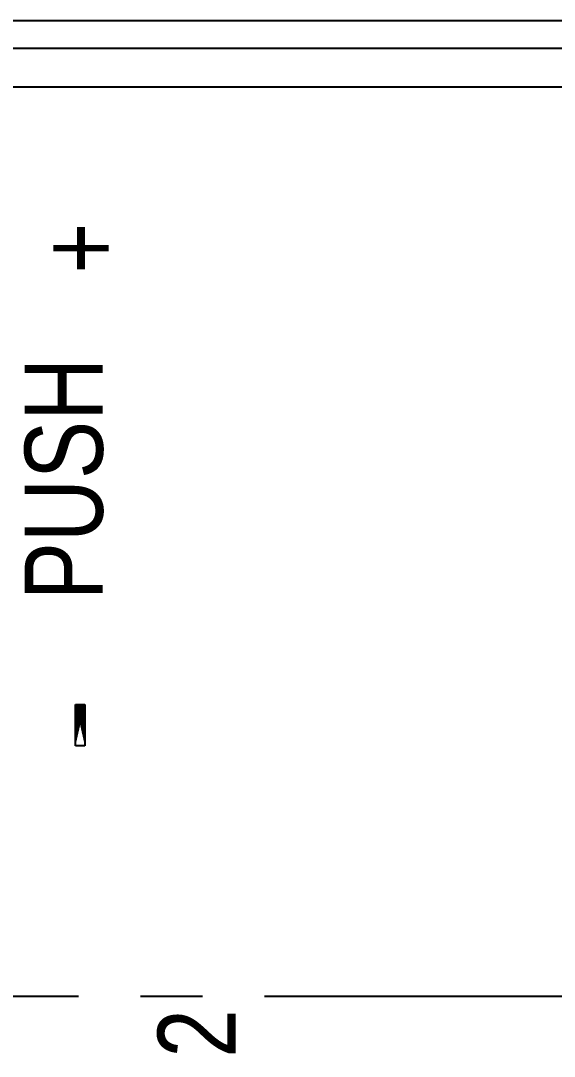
# Model space of a CAD drawing. Extents: x -1638 to -494, y -74 to 314.
# Drawn here: x -775.16 to -761.49, y 254.28 to 280.81 of the extents above; entities that cross this region are included whole.
import ezdxf

# ---------------------------------------------------------------- set-up
doc = ezdxf.new("R2010")
doc.units = 0
doc.linetypes.add('CENTER', pattern=[17.8, 10.75, -2.35, 2.35, -2.35])
doc.linetypes.add('CENTER2', pattern=[28.575, 19.05, -3.175, 3.175, -3.175])
for name, color, linetype in [('1', 7, 'CENTER'), ('3', 112, 'CENTER'), ('CASE_BODY_10DXF_CONTINUOUS', 7, 'CONTINUOUS'), ('COVER_TOP_10DXF_CONTINUOUS', 7, 'CONTINUOUS')]:
    doc.layers.add(name, color=color, linetype=linetype)
doc.styles.get("Standard").update_dxf_attribs({"font": 'gulim.ttc', "width": 0.8, "height": 2})

msp = doc.modelspace()

# ---------------------------------------------------------------- linework, layer by layer
at = {"layer": '1', "color": 0, "const_width": 0.24, "flags": 128}
msp.add_lwpolyline([(-773.633, 262.233), (-773.633, 263.295)], close=True, dxfattribs=at)
at = {"layer": '1', "color": 0}
msp.add_lwpolyline([(-773.752, 262.233), (-773.752, 263.295), (-773.513, 263.295), (-773.513, 262.233)], close=True, dxfattribs=at)
at = {"layer": '3', "linetype": 'CENTER2', "ltscale": 0.5}
msp.add_line((-702.236, 255.811), (-942.622, 255.811), dxfattribs=at)
at = {"layer": 'CASE_BODY_10DXF_CONTINUOUS', "color": 7, "linetype": 'CONTINUOUS'}
msp.add_line((-741.327, 280.811), (-781.052, 280.811), dxfattribs=at)
at = {"layer": 'COVER_TOP_10DXF_CONTINUOUS', "color": 7, "linetype": 'CONTINUOUS'}
for p, q in [((-742.327, 280.811), (-781.052, 280.811)), ((-780.436, 280.112), (-743.026, 280.112)), ((-742.027, 279.112), (-779.903, 279.112))]:
    msp.add_line(p, q, dxfattribs=at)

# ---------------------------------------------------------------- texts
at = {"layer": '1', "color": 0, "char_height": 2, "width": 13.76704, "attachment_point": 1, "rotation": 90}
for s, insert in [('{\\fArial|b0|i0|c0|p34;+}', (-774.645, 274.331)), ('{\\fArial|b0|i0|c0|p34;PUSH}', (-775.053, 265.963)), ('{\\fArial|b0|i0|c0|p34;AL  2}', (-771.647, 250.269))]:
    msp.add_mtext(s, dxfattribs=dict(at, insert=insert))

doc.saveas('drawing.dxf')
